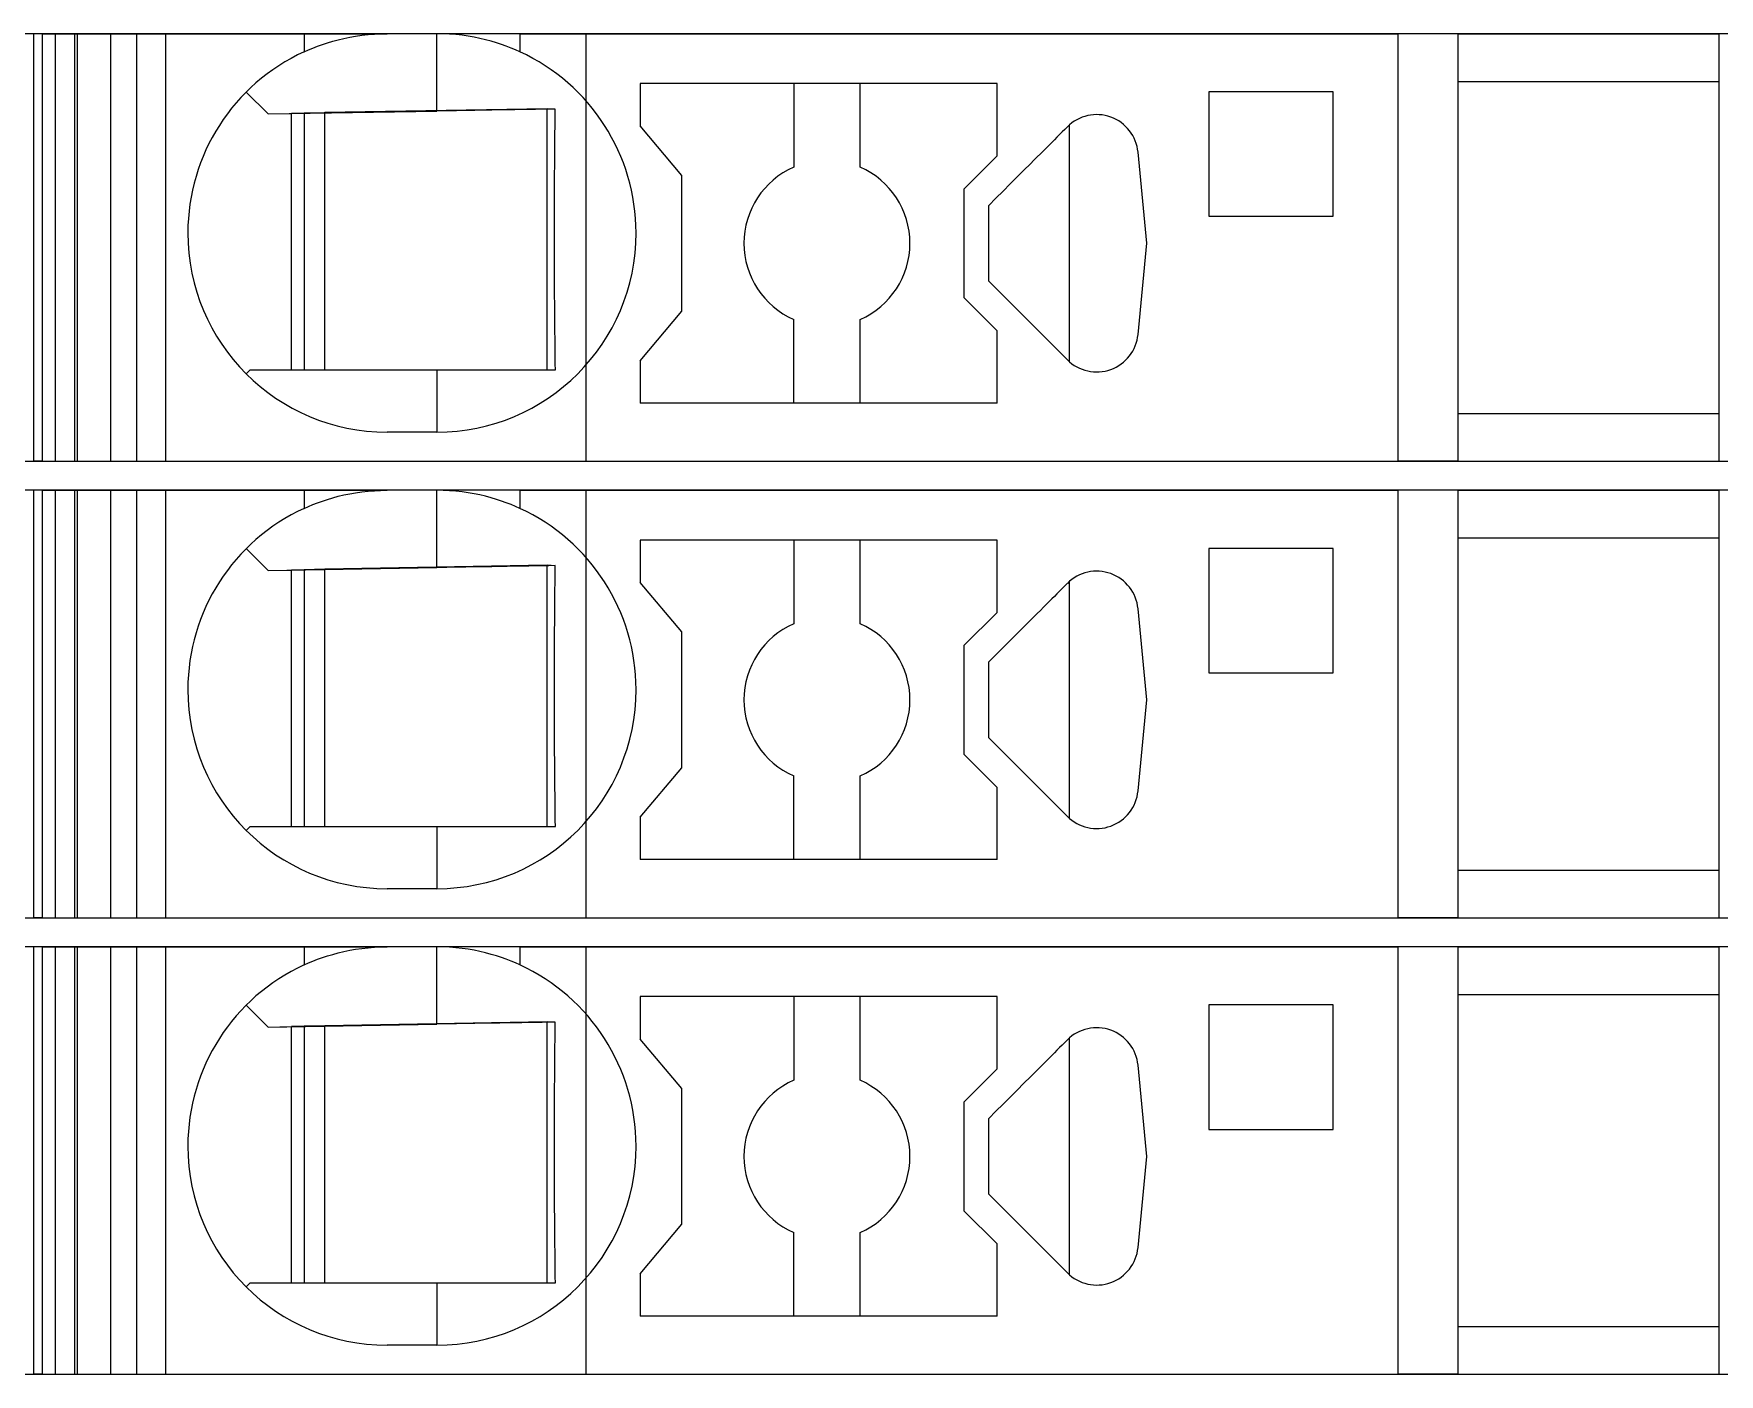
# Model space of a CAD drawing. Header units: millimetres. Extents: x 0 to 1680, y 0 to 1188.
# Drawn here: x 854.89 to 875.2, y 270.35 to 286.5 of the extents above; entities that cross this region are included whole.
import ezdxf
from ezdxf.enums import TextEntityAlignment as Align

# ---------------------------------------------------------------- set-up
doc = ezdxf.new("R2010")
doc.units = ezdxf.units.MM
for name, color, linetype, lineweight in [('EPLAN309', 5, 'Continuous', 5), ('EPLAN493', 5, 'Continuous', 5), ('MAIN-1', 7, 'Continuous', 5), ('MAIN-2', 7, 'Continuous', 5)]:
    doc.layers.add(name, color=color, linetype=linetype, lineweight=lineweight)
doc.styles.add('Tahoma', font='')
doc.styles.get('Tahoma').set_extended_font_data('Tahoma')

# ---------------------------------------------------------------- blocks, each defined once
blk = doc.blocks.new('EPLSYM_LibrarySPECIAL_Symbol12_Variant0_Placement8_8')
at = {"layer": 'EPLAN309', "lineweight": 13, "ltscale": 16}
blk.add_lwpolyline([(0, -5.15), (68.15, -5.15), (68.15, 0), (0, 0)], close=True, dxfattribs=at)
at = {"layer": 'EPLAN493', "color": 5, "style": 'Tahoma'}
blk.add_attdef('17_20450', text='', height=2.3478, dxfattribs=at).set_placement((0, -21.83478), align=Align.MIDDLE_RIGHT)
blk = doc.blocks.new('EPLSYM_LibrarySPECIAL_Symbol12_Variant0_Placement8_9')
at = {"layer": 'EPLAN309', "lineweight": 13, "ltscale": 16}
blk.add_lwpolyline([(0, -5.15), (68.15, -5.15), (68.15, 0), (0, 0)], close=True, dxfattribs=at)
at = {"layer": 'EPLAN493', "color": 5, "style": 'Tahoma'}
blk.add_attdef('17_20450', text='', height=2.3478, dxfattribs=at).set_placement((0, -21.83478), align=Align.MIDDLE_RIGHT)
blk = doc.blocks.new('EPLSYM_LibrarySPECIAL_Symbol12_Variant0_Placement8_10')
at = {"layer": 'EPLAN309', "lineweight": 13, "ltscale": 16}
blk.add_lwpolyline([(0, -5.15), (68.15, -5.15), (68.15, 0), (0, 0)], close=True, dxfattribs=at)
at = {"layer": 'EPLAN493', "color": 5, "style": 'Tahoma'}
blk.add_attdef('17_20450', text='', height=2.3478, dxfattribs=at).set_placement((0, -21.83478), align=Align.MIDDLE_RIGHT)

msp = doc.modelspace()

# ---------------------------------------------------------------- linework, layer by layer
at = {"layer": 'MAIN-1'}
for p, q in [((855.001, 286.5), (854.893, 286.5)), ((854.893, 281.35), (854.893, 286.5)), ((855.001, 286.5), (858.15, 286.5)), ((855.001, 281.35), (855.001, 286.5)), ((858.15, 286.5), (859.15, 286.5)), ((858.15, 286.5), (858.15, 286.282)), ((858.202, 286.305), (858.256, 286.327)), ((858.256, 286.327), (858.313, 286.349)), ((858.313, 286.349), (858.372, 286.37)), ((858.372, 286.37), (858.433, 286.39)), ((858.433, 286.39), (858.497, 286.409)), ((858.497, 286.409), (858.563, 286.427)), ((858.563, 286.427), (858.631, 286.443)), ((858.631, 286.443), (858.701, 286.458)), ((858.701, 286.458), (858.772, 286.47)), ((858.772, 286.47), (858.846, 286.481)), ((858.846, 286.481), (858.921, 286.489)), ((858.921, 286.489), (858.997, 286.495)), ((858.997, 286.495), (859.073, 286.499)), ((859.073, 286.499), (859.15, 286.5)), ((859.75, 286.5), (859.15, 286.5)), ((859.827, 286.499), (859.75, 286.5)), ((860.75, 286.5), (859.75, 286.5)), ((859.75, 285.568), (859.75, 286.5)), ((859.903, 286.495), (859.827, 286.499)), ((859.979, 286.489), (859.903, 286.495)), ((860.054, 286.481), (859.979, 286.489)), ((860.128, 286.47), (860.054, 286.481)), ((860.199, 286.458), (860.128, 286.47)), ((860.269, 286.443), (860.199, 286.458)), ((860.337, 286.427), (860.269, 286.443)), ((860.403, 286.409), (860.337, 286.427)), ((860.467, 286.39), (860.403, 286.409)), ((860.528, 286.37), (860.467, 286.39)), ((860.587, 286.349), (860.528, 286.37)), ((860.644, 286.327), (860.587, 286.349)), ((860.698, 286.305), (860.644, 286.327)), ((860.75, 286.5), (871.332, 286.5)), ((860.75, 286.5), (860.75, 286.282)), ((872.05, 286.5), (871.332, 286.5)), ((871.332, 281.35), (871.332, 286.5)), ((872.05, 286.5), (875.2, 286.5)), ((872.05, 286.5), (872.05, 281.35)), ((875.2, 281.35), (875.2, 286.5)), ((858.15, 286.282), (858.202, 286.305)), ((860.75, 286.282), (860.698, 286.305)), ((872.05, 285.925), (875.2, 285.925)), ((857.453, 285.797), (857.717, 285.533)), ((862.2, 285.9), (862.2, 285.389)), ((866.5, 285.9), (862.2, 285.9)), ((864.05, 285.9), (864.05, 284.892)), ((864.85, 284.892), (864.85, 285.9)), ((866.5, 285.029), (866.5, 285.9)), ((869.05, 285.8), (869.05, 284.3)), ((870.55, 285.8), (869.05, 285.8)), ((870.55, 284.3), (870.55, 285.8)), ((857.717, 285.533), (859.75, 285.568)), ((858, 282.45), (858, 285.538)), ((858.15, 285.54), (858.15, 282.45)), ((858.4, 282.45), (858.4, 285.545)), ((859.87, 285.57), (859.75, 285.568)), ((859.987, 285.572), (859.87, 285.57)), ((860.1, 285.574), (859.987, 285.572)), ((860.209, 285.576), (860.1, 285.574)), ((860.313, 285.578), (860.209, 285.576)), ((860.412, 285.579), (860.313, 285.578)), ((860.507, 285.581), (860.412, 285.579)), ((860.599, 285.583), (860.507, 285.581)), ((860.688, 285.584), (860.599, 285.583)), ((860.774, 285.586), (860.688, 285.584)), ((860.858, 285.587), (860.774, 285.586)), ((860.94, 285.588), (860.858, 285.587)), ((861.02, 285.59), (860.94, 285.588)), ((861.099, 285.591), (861.02, 285.59)), ((861.079, 282.45), (861.079, 285.591)), ((861.176, 285.592), (861.099, 285.591)), ((861.175, 285.45), (861.176, 285.522)), ((861.176, 285.522), (861.176, 285.592)), ((861.173, 285.303), (861.174, 285.377)), ((861.174, 285.377), (861.175, 285.45)), ((862.7, 284.793), (862.2, 285.389)), ((867.284, 285.316), (867.252, 285.285)), ((867.315, 285.347), (867.284, 285.316)), ((867.346, 285.379), (867.315, 285.347)), ((867.367, 285.398), (867.367, 282.552)), ((861.171, 285.07), (861.172, 285.149)), ((861.172, 285.149), (861.173, 285.227)), ((861.173, 285.227), (861.173, 285.303)), ((867.094, 285.126), (867.058, 285.09)), ((867.127, 285.159), (867.094, 285.126)), ((867.158, 285.191), (867.127, 285.159)), ((867.19, 285.222), (867.158, 285.191)), ((867.221, 285.253), (867.19, 285.222)), ((867.252, 285.285), (867.221, 285.253)), ((861.169, 284.817), (861.17, 284.904)), ((861.17, 284.988), (861.171, 285.07)), ((861.17, 284.904), (861.17, 284.988)), ((866.1, 284.629), (866.5, 285.029)), ((866.902, 284.934), (866.823, 284.856)), ((866.943, 284.975), (866.902, 284.934)), ((866.983, 285.015), (866.943, 284.975)), ((867.021, 285.053), (866.983, 285.015)), ((867.058, 285.09), (867.021, 285.053)), ((868.302, 283.975), (868.198, 285.072)), ((861.168, 284.632), (861.169, 284.726)), ((861.169, 284.726), (861.169, 284.817)), ((862.7, 283.157), (862.7, 284.793)), ((866.742, 284.774), (866.658, 284.69)), ((866.823, 284.856), (866.742, 284.774)), ((861.167, 284.431), (861.168, 284.534)), ((861.168, 284.534), (861.168, 284.632)), ((866.1, 284.629), (866.1, 283.321)), ((866.486, 284.518), (866.4, 284.432)), ((866.572, 284.604), (866.486, 284.518)), ((866.658, 284.69), (866.572, 284.604)), ((861.167, 284.324), (861.167, 284.431)), ((861.167, 284.213), (861.167, 284.324)), ((866.4, 284.302), (866.4, 284.432)), ((866.4, 284.171), (866.4, 284.302)), ((869.05, 284.3), (870.55, 284.3)), ((861.167, 284.1), (861.167, 284.213)), ((861.167, 283.979), (861.167, 284.1)), ((866.4, 284.04), (866.4, 284.171)), ((861.167, 283.861), (861.167, 283.979)), ((866.4, 283.91), (866.4, 284.04)), ((866.4, 283.779), (866.4, 283.91)), ((868.198, 282.878), (868.302, 283.975)), ((861.167, 283.747), (861.167, 283.861)), ((861.168, 283.638), (861.167, 283.747)), ((866.4, 283.648), (866.4, 283.779)), ((861.168, 283.534), (861.168, 283.638)), ((861.169, 283.434), (861.168, 283.534)), ((866.4, 283.518), (866.4, 283.648)), ((866.4, 283.518), (867.346, 282.571)), ((861.169, 283.339), (861.169, 283.434)), ((861.17, 283.248), (861.169, 283.339)), ((866.5, 282.921), (866.1, 283.321)), ((861.171, 283.159), (861.17, 283.248)), ((861.172, 283.073), (861.171, 283.159)), ((862.2, 282.561), (862.7, 283.157)), ((861.172, 282.99), (861.172, 283.073)), ((861.173, 282.908), (861.172, 282.99)), ((861.174, 282.829), (861.173, 282.908)), ((864.05, 282.05), (864.05, 283.058)), ((864.85, 282.05), (864.85, 283.058)), ((866.5, 282.05), (866.5, 282.921)), ((861.175, 282.75), (861.174, 282.829)), ((861.176, 282.674), (861.175, 282.75)), ((861.176, 282.598), (861.176, 282.674)), ((861.177, 282.524), (861.176, 282.598)), ((861.178, 282.45), (861.177, 282.524)), ((862.2, 282.561), (862.2, 282.05)), ((857.5, 282.45), (857.453, 282.403)), ((857.5, 282.45), (859.75, 282.45)), ((859.75, 282.45), (859.842, 282.45)), ((859.75, 282.45), (859.75, 281.7)), ((859.842, 282.45), (859.933, 282.45)), ((859.933, 282.45), (860.023, 282.45)), ((860.023, 282.45), (860.11, 282.45)), ((860.11, 282.45), (860.195, 282.45)), ((860.195, 282.45), (860.278, 282.45)), ((860.278, 282.45), (860.358, 282.45)), ((860.358, 282.45), (860.436, 282.45)), ((860.436, 282.45), (860.511, 282.45)), ((860.511, 282.45), (860.585, 282.45)), ((860.585, 282.45), (860.657, 282.45)), ((860.657, 282.45), (860.726, 282.45)), ((860.726, 282.45), (860.795, 282.45)), ((860.795, 282.45), (860.861, 282.45)), ((860.861, 282.45), (860.927, 282.45)), ((860.927, 282.45), (860.991, 282.45)), ((860.991, 282.45), (861.055, 282.45)), ((861.055, 282.45), (861.117, 282.45)), ((861.117, 282.45), (861.178, 282.45)), ((866.5, 282.05), (862.2, 282.05)), ((872.05, 281.925), (875.2, 281.925)), ((859.75, 281.7), (859.15, 281.7)), ((855.001, 281.35), (854.893, 281.35)), ((855.001, 281.35), (871.332, 281.35)), ((872.05, 281.35), (871.332, 281.35)), ((872.05, 281.35), (875.2, 281.35)), ((855.001, 281), (854.893, 281)), ((854.893, 275.85), (854.893, 281)), ((855.001, 281), (858.15, 281)), ((855.001, 275.85), (855.001, 281)), ((858.15, 281), (859.15, 281)), ((858.15, 281), (858.15, 280.782)), ((858.256, 280.827), (858.313, 280.849)), ((858.313, 280.849), (858.372, 280.87)), ((858.372, 280.87), (858.433, 280.89)), ((858.433, 280.89), (858.497, 280.909)), ((858.497, 280.909), (858.563, 280.927)), ((858.563, 280.927), (858.631, 280.943)), ((858.631, 280.943), (858.701, 280.958)), ((858.701, 280.958), (858.772, 280.97)), ((858.772, 280.97), (858.846, 280.981)), ((858.846, 280.981), (858.921, 280.989)), ((858.921, 280.989), (858.997, 280.995)), ((858.997, 280.995), (859.073, 280.999)), ((859.073, 280.999), (859.15, 281)), ((859.75, 281), (859.15, 281)), ((859.827, 280.999), (859.75, 281)), ((860.75, 281), (859.75, 281)), ((859.75, 280.068), (859.75, 281)), ((859.903, 280.995), (859.827, 280.999)), ((859.979, 280.989), (859.903, 280.995)), ((860.054, 280.981), (859.979, 280.989)), ((860.128, 280.97), (860.054, 280.981)), ((860.199, 280.958), (860.128, 280.97)), ((860.269, 280.943), (860.199, 280.958)), ((860.337, 280.927), (860.269, 280.943)), ((860.403, 280.909), (860.337, 280.927)), ((860.467, 280.89), (860.403, 280.909)), ((860.528, 280.87), (860.467, 280.89)), ((860.587, 280.849), (860.528, 280.87)), ((860.644, 280.827), (860.587, 280.849)), ((860.75, 281), (871.332, 281)), ((860.75, 281), (860.75, 280.782)), ((872.05, 281), (871.332, 281)), ((871.332, 275.85), (871.332, 281)), ((872.05, 281), (875.2, 281)), ((872.05, 281), (872.05, 275.85)), ((875.2, 275.85), (875.2, 281)), ((858.15, 280.782), (858.202, 280.805)), ((858.202, 280.805), (858.256, 280.827)), ((860.698, 280.805), (860.644, 280.827)), ((860.75, 280.782), (860.698, 280.805)), ((857.453, 280.297), (857.717, 280.033)), ((862.2, 280.4), (862.2, 279.889)), ((866.5, 280.4), (862.2, 280.4)), ((864.05, 280.4), (864.05, 279.392)), ((864.85, 279.392), (864.85, 280.4)), ((866.5, 279.529), (866.5, 280.4)), ((869.05, 280.3), (869.05, 278.8)), ((870.55, 280.3), (869.05, 280.3)), ((870.55, 278.8), (870.55, 280.3)), ((872.05, 280.425), (875.2, 280.425)), ((857.717, 280.033), (859.75, 280.068)), ((858, 276.95), (858, 280.038)), ((858.15, 280.04), (858.15, 276.95)), ((858.4, 276.95), (858.4, 280.045)), ((859.87, 280.07), (859.75, 280.068)), ((859.987, 280.072), (859.87, 280.07)), ((860.1, 280.074), (859.987, 280.072)), ((860.209, 280.076), (860.1, 280.074)), ((860.313, 280.078), (860.209, 280.076)), ((860.412, 280.079), (860.313, 280.078)), ((860.507, 280.081), (860.412, 280.079)), ((860.599, 280.083), (860.507, 280.081)), ((860.688, 280.084), (860.599, 280.083)), ((860.774, 280.086), (860.688, 280.084)), ((860.858, 280.087), (860.774, 280.086)), ((860.94, 280.088), (860.858, 280.087)), ((861.02, 280.09), (860.94, 280.088)), ((861.099, 280.091), (861.02, 280.09)), ((861.079, 276.95), (861.079, 280.091)), ((861.176, 280.092), (861.099, 280.091)), ((861.176, 280.022), (861.176, 280.092)), ((861.173, 279.803), (861.174, 279.877)), ((861.174, 279.877), (861.175, 279.95)), ((861.175, 279.95), (861.176, 280.022)), ((862.7, 279.293), (862.2, 279.889)), ((867.315, 279.847), (867.284, 279.816)), ((867.346, 279.879), (867.315, 279.847)), ((867.367, 279.898), (867.367, 277.052)), ((861.171, 279.57), (861.172, 279.649)), ((861.172, 279.649), (861.173, 279.727)), ((861.173, 279.727), (861.173, 279.803)), ((867.094, 279.626), (867.058, 279.59)), ((867.127, 279.659), (867.094, 279.626)), ((867.158, 279.691), (867.127, 279.659)), ((867.19, 279.722), (867.158, 279.691)), ((867.221, 279.753), (867.19, 279.722)), ((867.252, 279.785), (867.221, 279.753)), ((867.284, 279.816), (867.252, 279.785)), ((861.17, 279.488), (861.171, 279.57)), ((861.17, 279.404), (861.17, 279.488)), ((866.1, 279.129), (866.5, 279.529)), ((866.902, 279.434), (866.823, 279.356)), ((866.943, 279.475), (866.902, 279.434)), ((866.983, 279.515), (866.943, 279.475)), ((867.021, 279.553), (866.983, 279.515)), ((867.058, 279.59), (867.021, 279.553)), ((868.302, 278.475), (868.198, 279.572)), ((861.168, 279.132), (861.169, 279.226)), ((861.169, 279.317), (861.17, 279.404)), ((861.169, 279.226), (861.169, 279.317)), ((862.7, 277.657), (862.7, 279.293)), ((866.742, 279.274), (866.658, 279.19)), ((866.823, 279.356), (866.742, 279.274)), ((861.167, 278.931), (861.168, 279.034)), ((861.168, 279.034), (861.168, 279.132)), ((866.1, 279.129), (866.1, 277.821)), ((866.486, 279.018), (866.4, 278.932)), ((866.572, 279.104), (866.486, 279.018)), ((866.658, 279.19), (866.572, 279.104)), ((861.167, 278.824), (861.167, 278.931)), ((861.167, 278.713), (861.167, 278.824)), ((866.4, 278.802), (866.4, 278.932)), ((861.167, 278.6), (861.167, 278.713)), ((866.4, 278.671), (866.4, 278.802)), ((866.4, 278.54), (866.4, 278.671)), ((869.05, 278.8), (870.55, 278.8)), ((861.167, 278.479), (861.167, 278.6)), ((861.167, 278.361), (861.167, 278.479)), ((866.4, 278.41), (866.4, 278.54)), ((866.4, 278.279), (866.4, 278.41)), ((868.198, 277.378), (868.302, 278.475)), ((861.167, 278.247), (861.167, 278.361)), ((861.168, 278.138), (861.167, 278.247)), ((866.4, 278.148), (866.4, 278.279)), ((861.168, 278.034), (861.168, 278.138)), ((861.169, 277.934), (861.168, 278.034)), ((866.4, 278.018), (866.4, 278.148)), ((866.4, 278.018), (867.346, 277.071)), ((861.169, 277.839), (861.169, 277.934)), ((861.17, 277.748), (861.169, 277.839)), ((866.5, 277.421), (866.1, 277.821)), ((861.171, 277.659), (861.17, 277.748)), ((861.172, 277.573), (861.171, 277.659)), ((862.2, 277.061), (862.7, 277.657)), ((861.172, 277.49), (861.172, 277.573)), ((861.173, 277.408), (861.172, 277.49)), ((861.174, 277.329), (861.173, 277.408)), ((864.05, 276.55), (864.05, 277.558)), ((864.85, 276.55), (864.85, 277.558)), ((866.5, 276.55), (866.5, 277.421)), ((861.175, 277.25), (861.174, 277.329)), ((861.176, 277.174), (861.175, 277.25)), ((861.176, 277.098), (861.176, 277.174)), ((861.177, 277.024), (861.176, 277.098)), ((861.178, 276.95), (861.177, 277.024)), ((862.2, 277.061), (862.2, 276.55)), ((857.5, 276.95), (857.453, 276.903)), ((857.5, 276.95), (859.75, 276.95)), ((859.75, 276.95), (859.842, 276.95)), ((859.75, 276.95), (859.75, 276.2)), ((859.842, 276.95), (859.933, 276.95)), ((859.933, 276.95), (860.023, 276.95)), ((860.023, 276.95), (860.11, 276.95)), ((860.11, 276.95), (860.195, 276.95)), ((860.195, 276.95), (860.278, 276.95)), ((860.278, 276.95), (860.358, 276.95)), ((860.358, 276.95), (860.436, 276.95)), ((860.436, 276.95), (860.511, 276.95)), ((860.511, 276.95), (860.585, 276.95)), ((860.585, 276.95), (860.657, 276.95)), ((860.657, 276.95), (860.726, 276.95)), ((860.726, 276.95), (860.795, 276.95)), ((860.795, 276.95), (860.861, 276.95)), ((860.861, 276.95), (860.927, 276.95)), ((860.927, 276.95), (860.991, 276.95)), ((860.991, 276.95), (861.055, 276.95)), ((861.055, 276.95), (861.117, 276.95)), ((861.117, 276.95), (861.178, 276.95)), ((866.5, 276.55), (862.2, 276.55)), ((872.05, 276.425), (875.2, 276.425)), ((859.75, 276.2), (859.15, 276.2)), ((855.001, 275.85), (854.893, 275.85)), ((855.001, 275.85), (871.332, 275.85)), ((872.05, 275.85), (871.332, 275.85)), ((872.05, 275.85), (875.2, 275.85)), ((855.001, 275.5), (854.893, 275.5)), ((854.893, 270.35), (854.893, 275.5)), ((855.001, 275.5), (858.15, 275.5)), ((855.001, 270.35), (855.001, 275.5)), ((858.15, 275.5), (859.15, 275.5)), ((858.15, 275.5), (858.15, 275.282)), ((858.313, 275.349), (858.372, 275.37)), ((858.372, 275.37), (858.433, 275.39)), ((858.433, 275.39), (858.497, 275.409)), ((858.497, 275.409), (858.563, 275.427)), ((858.563, 275.427), (858.631, 275.443)), ((858.631, 275.443), (858.701, 275.458)), ((858.701, 275.458), (858.772, 275.47)), ((858.772, 275.47), (858.846, 275.481)), ((858.846, 275.481), (858.921, 275.489)), ((858.921, 275.489), (858.997, 275.495)), ((858.997, 275.495), (859.073, 275.499)), ((859.073, 275.499), (859.15, 275.5)), ((859.75, 275.5), (859.15, 275.5)), ((859.827, 275.499), (859.75, 275.5)), ((860.75, 275.5), (859.75, 275.5)), ((859.75, 274.568), (859.75, 275.5)), ((859.903, 275.495), (859.827, 275.499)), ((859.979, 275.489), (859.903, 275.495)), ((860.054, 275.481), (859.979, 275.489)), ((860.128, 275.47), (860.054, 275.481)), ((860.199, 275.458), (860.128, 275.47)), ((860.269, 275.443), (860.199, 275.458)), ((860.337, 275.427), (860.269, 275.443)), ((860.403, 275.409), (860.337, 275.427)), ((860.467, 275.39), (860.403, 275.409)), ((860.528, 275.37), (860.467, 275.39)), ((860.587, 275.349), (860.528, 275.37)), ((860.75, 275.5), (871.332, 275.5)), ((860.75, 275.5), (860.75, 275.282)), ((872.05, 275.5), (871.332, 275.5)), ((871.332, 270.35), (871.332, 275.5)), ((872.05, 275.5), (875.2, 275.5)), ((872.05, 275.5), (872.05, 270.35)), ((875.2, 270.35), (875.2, 275.5)), ((858.15, 275.282), (858.202, 275.305)), ((858.202, 275.305), (858.256, 275.327)), ((858.256, 275.327), (858.313, 275.349)), ((860.644, 275.327), (860.587, 275.349)), ((860.698, 275.305), (860.644, 275.327)), ((860.75, 275.282), (860.698, 275.305)), ((857.453, 274.797), (857.717, 274.533)), ((862.2, 274.9), (862.2, 274.389)), ((866.5, 274.9), (862.2, 274.9)), ((864.05, 274.9), (864.05, 273.892)), ((864.85, 273.892), (864.85, 274.9)), ((866.5, 274.029), (866.5, 274.9)), ((869.05, 274.8), (869.05, 273.3)), ((870.55, 274.8), (869.05, 274.8)), ((870.55, 273.3), (870.55, 274.8)), ((872.05, 274.925), (875.2, 274.925)), ((857.717, 274.533), (859.75, 274.568)), ((859.87, 274.57), (859.75, 274.568)), ((859.987, 274.572), (859.87, 274.57)), ((860.1, 274.574), (859.987, 274.572)), ((860.209, 274.576), (860.1, 274.574)), ((860.313, 274.578), (860.209, 274.576)), ((860.412, 274.579), (860.313, 274.578)), ((860.507, 274.581), (860.412, 274.579)), ((860.599, 274.583), (860.507, 274.581)), ((860.688, 274.584), (860.599, 274.583)), ((860.774, 274.586), (860.688, 274.584)), ((860.858, 274.587), (860.774, 274.586)), ((860.94, 274.588), (860.858, 274.587)), ((861.02, 274.59), (860.94, 274.588)), ((861.099, 274.591), (861.02, 274.59)), ((861.079, 271.45), (861.079, 274.591)), ((861.176, 274.592), (861.099, 274.591)), ((861.176, 274.522), (861.176, 274.592)), ((858, 271.45), (858, 274.538)), ((858.15, 274.54), (858.15, 271.45)), ((858.4, 271.45), (858.4, 274.545)), ((861.173, 274.303), (861.174, 274.377)), ((861.174, 274.377), (861.175, 274.45)), ((861.175, 274.45), (861.176, 274.522)), ((862.7, 273.793), (862.2, 274.389)), ((867.315, 274.347), (867.284, 274.316)), ((867.346, 274.379), (867.315, 274.347)), ((867.367, 274.398), (867.367, 271.552)), ((861.171, 274.07), (861.172, 274.149)), ((861.172, 274.149), (861.173, 274.227)), ((861.173, 274.227), (861.173, 274.303)), ((867.127, 274.159), (867.094, 274.126)), ((867.158, 274.191), (867.127, 274.159)), ((867.19, 274.222), (867.158, 274.191)), ((867.221, 274.253), (867.19, 274.222)), ((867.252, 274.285), (867.221, 274.253)), ((867.284, 274.316), (867.252, 274.285)), ((861.17, 273.988), (861.171, 274.07)), ((861.17, 273.904), (861.17, 273.988)), ((866.1, 273.629), (866.5, 274.029)), ((866.943, 273.975), (866.902, 273.934)), ((866.983, 274.015), (866.943, 273.975)), ((867.021, 274.053), (866.983, 274.015)), ((867.058, 274.09), (867.021, 274.053)), ((867.094, 274.126), (867.058, 274.09)), ((868.302, 272.975), (868.198, 274.072)), ((861.169, 273.817), (861.17, 273.904)), ((861.169, 273.726), (861.169, 273.817)), ((862.7, 272.157), (862.7, 273.793)), ((866.742, 273.774), (866.658, 273.69)), ((866.823, 273.856), (866.742, 273.774)), ((866.902, 273.934), (866.823, 273.856)), ((861.167, 273.431), (861.168, 273.534)), ((861.168, 273.632), (861.169, 273.726)), ((861.168, 273.534), (861.168, 273.632)), ((866.1, 273.629), (866.1, 272.321)), ((866.572, 273.604), (866.486, 273.518)), ((866.658, 273.69), (866.572, 273.604)), ((861.167, 273.324), (861.167, 273.431)), ((866.486, 273.518), (866.4, 273.432)), ((866.4, 273.302), (866.4, 273.432)), ((861.167, 273.213), (861.167, 273.324)), ((861.167, 273.1), (861.167, 273.213)), ((866.4, 273.171), (866.4, 273.302)), ((866.4, 273.04), (866.4, 273.171)), ((869.05, 273.3), (870.55, 273.3)), ((861.167, 272.979), (861.167, 273.1)), ((861.167, 272.861), (861.167, 272.979)), ((866.4, 272.91), (866.4, 273.04)), ((868.198, 271.878), (868.302, 272.975)), ((861.167, 272.747), (861.167, 272.861)), ((861.168, 272.638), (861.167, 272.747)), ((866.4, 272.779), (866.4, 272.91)), ((866.4, 272.648), (866.4, 272.779)), ((861.168, 272.534), (861.168, 272.638)), ((861.169, 272.434), (861.168, 272.534)), ((866.4, 272.518), (866.4, 272.648)), ((866.4, 272.518), (867.346, 271.571)), ((861.169, 272.339), (861.169, 272.434)), ((861.17, 272.248), (861.169, 272.339)), ((866.5, 271.921), (866.1, 272.321)), ((861.171, 272.159), (861.17, 272.248)), ((861.172, 272.073), (861.171, 272.159)), ((862.2, 271.561), (862.7, 272.157)), ((861.172, 271.99), (861.172, 272.073)), ((861.173, 271.908), (861.172, 271.99)), ((861.174, 271.829), (861.173, 271.908)), ((864.05, 271.05), (864.05, 272.058)), ((864.85, 271.05), (864.85, 272.058)), ((866.5, 271.05), (866.5, 271.921)), ((861.175, 271.75), (861.174, 271.829)), ((861.176, 271.674), (861.175, 271.75)), ((861.176, 271.598), (861.176, 271.674)), ((861.177, 271.524), (861.176, 271.598)), ((861.178, 271.45), (861.177, 271.524)), ((862.2, 271.561), (862.2, 271.05)), ((857.5, 271.45), (857.453, 271.403)), ((857.5, 271.45), (859.75, 271.45)), ((859.75, 271.45), (859.842, 271.45)), ((859.75, 271.45), (859.75, 270.7)), ((859.842, 271.45), (859.933, 271.45)), ((859.933, 271.45), (860.023, 271.45)), ((860.023, 271.45), (860.11, 271.45)), ((860.11, 271.45), (860.195, 271.45)), ((860.195, 271.45), (860.278, 271.45)), ((860.278, 271.45), (860.358, 271.45)), ((860.358, 271.45), (860.436, 271.45)), ((860.436, 271.45), (860.511, 271.45)), ((860.511, 271.45), (860.585, 271.45)), ((860.585, 271.45), (860.657, 271.45)), ((860.657, 271.45), (860.726, 271.45)), ((860.726, 271.45), (860.795, 271.45)), ((860.795, 271.45), (860.861, 271.45)), ((860.861, 271.45), (860.927, 271.45)), ((860.927, 271.45), (860.991, 271.45)), ((860.991, 271.45), (861.055, 271.45)), ((861.055, 271.45), (861.117, 271.45)), ((861.117, 271.45), (861.178, 271.45)), ((866.5, 271.05), (862.2, 271.05)), ((872.05, 270.925), (875.2, 270.925)), ((859.75, 270.7), (859.15, 270.7)), ((855.001, 270.35), (854.893, 270.35)), ((855.001, 270.35), (871.332, 270.35)), ((872.05, 270.35), (871.332, 270.35)), ((872.05, 270.35), (875.2, 270.35))]:
    msp.add_line(p, q, dxfattribs=at)
for centre, radius, start, end in [((859.15, 284.1), 2.4, 114.6244, 180), ((859.75, 284.1), 2.4, 0, 65.3756), ((867.7, 285.025), 0.5, 5.4404, 135), ((864.45, 283.975), 1, 113.5782, 180), ((864.45, 283.975), 1, 0, 66.4218), ((859.15, 284.1), 2.4, 180, 270), ((859.75, 284.1), 2.4, 270, 0), ((864.45, 283.975), 1, 180, 246.4218), ((864.45, 283.975), 1, 293.5782, 0), ((867.7, 282.925), 0.5, 225, 354.5596), ((859.15, 278.6), 2.4, 114.6244, 180), ((859.75, 278.6), 2.4, 0, 65.3756), ((867.7, 279.525), 0.5, 5.4404, 135), ((864.45, 278.475), 1, 113.5782, 180), ((864.45, 278.475), 1, 0, 66.4218), ((859.15, 278.6), 2.4, 180, 270), ((859.75, 278.6), 2.4, 270, 0), ((864.45, 278.475), 1, 180, 246.4218), ((864.45, 278.475), 1, 293.5782, 0), ((867.7, 277.425), 0.5, 225, 354.5596), ((859.15, 273.1), 2.4, 114.6244, 180), ((859.75, 273.1), 2.4, 0, 65.3756), ((867.7, 274.025), 0.5, 5.4404, 135), ((864.45, 272.975), 1, 113.5782, 180), ((864.45, 272.975), 1, 0, 66.4218), ((859.15, 273.1), 2.4, 180, 270), ((859.75, 273.1), 2.4, 270, 0), ((864.45, 272.975), 1, 180, 246.4218), ((864.45, 272.975), 1, 293.5782, 0), ((867.7, 271.925), 0.5, 225, 354.5596)]:
    msp.add_arc(centre, radius, start, end, dxfattribs=at)
at = {"layer": 'MAIN-2'}
for p, q in [((855.15, 286.5), (855.15, 281.35)), ((855.389, 281.35), (855.389, 286.5)), ((855.417, 286.5), (855.417, 281.35)), ((855.82, 286.5), (855.82, 281.35)), ((856.136, 281.35), (856.136, 286.5)), ((856.481, 286.5), (856.481, 281.35)), ((861.55, 281.35), (861.55, 286.5)), ((857.717, 285.533), (858, 285.538)), ((858.15, 285.542), (858, 285.539)), ((858, 285.539), (858, 285.538)), ((858, 285.538), (858, 285.538)), ((858.4, 285.548), (858.15, 285.543)), ((858.15, 285.542), (858.15, 285.543)), ((858.15, 285.542), (858.15, 285.54)), ((858.4, 285.553), (861.079, 285.6)), ((858.4, 285.548), (858.4, 285.553)), ((858.4, 285.545), (858.4, 285.548)), ((861.079, 285.6), (861.176, 285.592)), ((861.079, 285.591), (861.079, 285.6)), ((858.15, 282.45), (858.15, 282.45)), ((858.4, 282.45), (858.4, 282.45)), ((855.15, 281), (855.15, 275.85)), ((855.389, 275.85), (855.389, 281)), ((855.417, 281), (855.417, 275.85)), ((855.82, 281), (855.82, 275.85)), ((856.136, 275.85), (856.136, 281)), ((856.481, 281), (856.481, 275.85)), ((861.55, 275.85), (861.55, 281)), ((857.717, 280.033), (858, 280.038)), ((858.15, 280.042), (858, 280.039)), ((858, 280.039), (858, 280.038)), ((858, 280.038), (858, 280.038)), ((858.4, 280.048), (858.15, 280.043)), ((858.15, 280.042), (858.15, 280.043)), ((858.15, 280.042), (858.15, 280.04)), ((858.4, 280.053), (861.079, 280.1)), ((858.4, 280.048), (858.4, 280.053)), ((858.4, 280.045), (858.4, 280.048)), ((861.079, 280.1), (861.176, 280.092)), ((861.079, 280.091), (861.079, 280.1)), ((858.15, 276.95), (858.15, 276.95)), ((858.4, 276.95), (858.4, 276.95)), ((855.15, 275.5), (855.15, 270.35)), ((855.389, 270.35), (855.389, 275.5)), ((855.417, 275.5), (855.417, 270.35)), ((855.82, 275.5), (855.82, 270.35)), ((856.136, 270.35), (856.136, 275.5)), ((856.481, 275.5), (856.481, 270.35)), ((861.55, 270.35), (861.55, 275.5)), ((858.4, 274.548), (858.15, 274.543)), ((858.4, 274.553), (861.079, 274.6)), ((858.4, 274.548), (858.4, 274.553)), ((858.4, 274.545), (858.4, 274.548)), ((861.079, 274.6), (861.176, 274.592)), ((861.079, 274.591), (861.079, 274.6)), ((857.717, 274.533), (858, 274.538)), ((858.15, 274.542), (858, 274.539)), ((858, 274.539), (858, 274.538)), ((858, 274.538), (858, 274.538)), ((858.15, 274.542), (858.15, 274.543)), ((858.15, 274.542), (858.15, 274.54)), ((858.15, 271.45), (858.15, 271.45)), ((858.4, 271.45), (858.4, 271.45))]:
    msp.add_line(p, q, dxfattribs=at)

# ---------------------------------------------------------------- block references
for name, p in [('EPLSYM_LibrarySPECIAL_Symbol12_Variant0_Placement8_8', (836, 286.5)), ('EPLSYM_LibrarySPECIAL_Symbol12_Variant0_Placement8_9', (836, 281)), ('EPLSYM_LibrarySPECIAL_Symbol12_Variant0_Placement8_10', (836, 275.5))]:
    msp.add_blockref(name, p)

doc.saveas('drawing.dxf')
